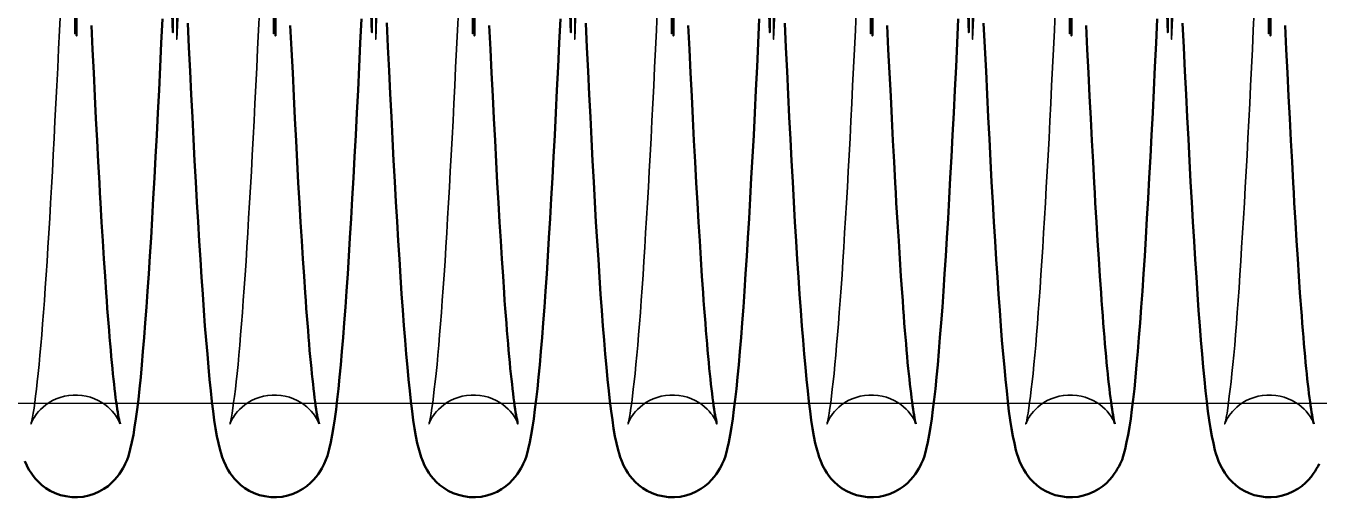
# Model space of a CAD drawing. Header units: millimetres. Extents: x 0 to 190005487, y 0 to 455456909.
# Drawn here: x 90777.5 to 90829.4, y 28280.8 to 28299.7 of the extents above; entities that cross this region are included whole.
import ezdxf

# ---------------------------------------------------------------- set-up
doc = ezdxf.new("R2010")
doc.units = ezdxf.units.MM
doc.header["$LTSCALE"] = 400
doc.header["$MEASUREMENT"] = 0
doc.layers.get('0').update_dxf_attribs({"linetype": 'CONTINUOUS'})
doc.layers.add('가려진 것(ISO)', color=7, linetype='CONTINUOUS', lineweight=35)
doc.layers.add('가시적인 것(ISO)', color=7, linetype='CONTINUOUS', lineweight=50)

# ---------------------------------------------------------------- blocks, each defined once
blk = doc.blocks.new('토션스프링 3')
at = {"layer": '가려진 것(ISO)', "flags": 128}
for points in [[(21462085.01, -50952923.54), (21462084.93, -50952925.23), (21462084.86, -50952888.93)], [(21462100.95, -50952923.54), (21462100.88, -50952925.23), (21462100.81, -50952888.93)], [(21462116.9, -50952923.54), (21462116.83, -50952925.23), (21462116.76, -50952888.93)], [(21462132.85, -50952923.54), (21462132.77, -50952925.23), (21462132.7, -50952888.93)], [(21462148.79, -50952923.54), (21462148.72, -50952925.23), (21462148.65, -50952888.93)], [(21462164.74, -50952923.54), (21462164.67, -50952925.23), (21462164.6, -50952888.93)], [(21462080.39, -50952956.08), (21462080.38, -50952956.06), (21462080.36, -50952956.01), (21462080.32, -50952955.9), (21462080.24, -50952955.74), (21462080.18, -50952955.64), (21462080.11, -50952955.52), (21462080.02, -50952955.38), (21462079.9, -50952955.23), (21462079.76, -50952955.06), (21462079.59, -50952954.89), (21462079.4, -50952954.71), (21462079.17, -50952954.53), (21462078.92, -50952954.36), (21462078.64, -50952954.2), (21462078.34, -50952954.06), (21462078.02, -50952953.94), (21462077.68, -50952953.85), (21462077.33, -50952953.79), (21462076.98, -50952953.76), (21462076.62, -50952953.76), (21462076.27, -50952953.79), (21462075.92, -50952953.86), (21462075.58, -50952953.95), (21462075.26, -50952954.07), (21462074.96, -50952954.21), (21462074.69, -50952954.37), (21462074.44, -50952954.55), (21462074.21, -50952954.73), (21462074.02, -50952954.91), (21462073.86, -50952955.08), (21462073.72, -50952955.25), (21462073.61, -50952955.4), (21462073.52, -50952955.53), (21462073.45, -50952955.65), (21462073.39, -50952955.75), (21462073.35, -50952955.84), (21462073.29, -50952955.97), (21462073.26, -50952956.04), (21462073.25, -50952956.08), (21462073.25, -50952956.07), (21462073.26, -50952956.04), (21462073.27, -50952955.98), (21462073.29, -50952955.9), (21462073.31, -50952955.8), (21462073.37, -50952955.54), (21462073.42, -50952955.21), (21462073.49, -50952954.81), (21462073.55, -50952954.36), (21462073.62, -50952953.85), (21462073.69, -50952953.3), (21462073.75, -50952952.69), (21462073.82, -50952952.03), (21462073.89, -50952951.32), (21462073.96, -50952950.57), (21462074.03, -50952949.78), (21462074.11, -50952948.93), (21462074.18, -50952948.05), (21462074.25, -50952947.13), (21462074.32, -50952946.17), (21462074.39, -50952945.17), (21462074.46, -50952944.13), (21462074.53, -50952943.05), (21462074.6, -50952941.93), (21462074.67, -50952940.77), (21462074.75, -50952939.58), (21462074.82, -50952938.36), (21462074.89, -50952937.1), (21462074.96, -50952935.82), (21462075.03, -50952934.5), (21462075.1, -50952933.16), (21462075.17, -50952931.79), (21462075.24, -50952930.39), (21462075.32, -50952928.96), (21462075.39, -50952927.51), (21462075.46, -50952926.03), (21462075.53, -50952924.52), (21462075.6, -50952923)], [(21462076.68, -50952888.46), (21462076.75, -50952924.77), (21462076.82, -50952923.09)], [(21462096.33, -50952956.08), (21462096.33, -50952956.06), (21462096.31, -50952956.01), (21462096.26, -50952955.9), (21462096.18, -50952955.74), (21462096.13, -50952955.64), (21462096.05, -50952955.52), (21462095.96, -50952955.38), (21462095.85, -50952955.23), (21462095.71, -50952955.06), (21462095.54, -50952954.89), (21462095.35, -50952954.71), (21462095.12, -50952954.53), (21462094.87, -50952954.36), (21462094.59, -50952954.2), (21462094.29, -50952954.06), (21462093.96, -50952953.94), (21462093.63, -50952953.85), (21462093.28, -50952953.79), (21462092.92, -50952953.76), (21462092.57, -50952953.76), (21462092.22, -50952953.79), (21462091.87, -50952953.86), (21462091.53, -50952953.95), (21462091.21, -50952954.07), (21462090.91, -50952954.21), (21462090.64, -50952954.37), (21462090.38, -50952954.55), (21462090.16, -50952954.73), (21462089.97, -50952954.91), (21462089.81, -50952955.08), (21462089.67, -50952955.25), (21462089.56, -50952955.4), (21462089.47, -50952955.53), (21462089.4, -50952955.65), (21462089.34, -50952955.75), (21462089.3, -50952955.84), (21462089.24, -50952955.97), (21462089.21, -50952956.04), (21462089.2, -50952956.08), (21462089.2, -50952956.08), (21462089.21, -50952956.04), (21462089.22, -50952955.99), (21462089.24, -50952955.9), (21462089.26, -50952955.8), (21462089.31, -50952955.54), (21462089.37, -50952955.21), (21462089.43, -50952954.82), (21462089.49, -50952954.37), (21462089.56, -50952953.87), (21462089.63, -50952953.3), (21462089.7, -50952952.69), (21462089.77, -50952952.03), (21462089.84, -50952951.32), (21462089.91, -50952950.56), (21462089.98, -50952949.77), (21462090.05, -50952948.93), (21462090.12, -50952948.05), (21462090.19, -50952947.13), (21462090.26, -50952946.17), (21462090.34, -50952945.16), (21462090.41, -50952944.12), (21462090.48, -50952943.03), (21462090.55, -50952941.91), (21462090.62, -50952940.76), (21462090.69, -50952939.57), (21462090.76, -50952938.35), (21462090.84, -50952937.1), (21462090.91, -50952935.82), (21462090.98, -50952934.51), (21462091.05, -50952933.16), (21462091.12, -50952931.78), (21462091.19, -50952930.38), (21462091.26, -50952928.95), (21462091.34, -50952927.49), (21462091.41, -50952926.01), (21462091.48, -50952924.51), (21462091.55, -50952922.99)], [(21462092.62, -50952888.47), (21462092.69, -50952924.78), (21462092.76, -50952923.09)], [(21462112.28, -50952956.08), (21462112.27, -50952956.06), (21462112.25, -50952956.01), (21462112.21, -50952955.9), (21462112.13, -50952955.74), (21462112.07, -50952955.64), (21462112, -50952955.52), (21462111.91, -50952955.38), (21462111.8, -50952955.23), (21462111.66, -50952955.06), (21462111.49, -50952954.89), (21462111.29, -50952954.71), (21462111.07, -50952954.53), (21462110.81, -50952954.36), (21462110.53, -50952954.2), (21462110.23, -50952954.06), (21462109.91, -50952953.94), (21462109.57, -50952953.85), (21462109.23, -50952953.79), (21462108.87, -50952953.76), (21462108.52, -50952953.76), (21462108.16, -50952953.79), (21462107.81, -50952953.86), (21462107.48, -50952953.95), (21462107.16, -50952954.07), (21462106.86, -50952954.21), (21462106.58, -50952954.37), (21462106.33, -50952954.55), (21462106.11, -50952954.73), (21462105.92, -50952954.91), (21462105.75, -50952955.08), (21462105.62, -50952955.25), (21462105.5, -50952955.4), (21462105.41, -50952955.53), (21462105.34, -50952955.65), (21462105.29, -50952955.75), (21462105.24, -50952955.84), (21462105.19, -50952955.97), (21462105.16, -50952956.04), (21462105.14, -50952956.08), (21462105.14, -50952956.08), (21462105.15, -50952956.04), (21462105.17, -50952955.99), (21462105.19, -50952955.9), (21462105.21, -50952955.8), (21462105.26, -50952955.54), (21462105.32, -50952955.21), (21462105.38, -50952954.82), (21462105.44, -50952954.37), (21462105.51, -50952953.86), (21462105.57, -50952953.3), (21462105.64, -50952952.69), (21462105.71, -50952952.03), (21462105.79, -50952951.32), (21462105.86, -50952950.56), (21462105.93, -50952949.77), (21462106, -50952948.93), (21462106.07, -50952948.05), (21462106.14, -50952947.13), (21462106.21, -50952946.17), (21462106.28, -50952945.16), (21462106.35, -50952944.12), (21462106.43, -50952943.03), (21462106.5, -50952941.91), (21462106.57, -50952940.76), (21462106.64, -50952939.57), (21462106.71, -50952938.35), (21462106.78, -50952937.1), (21462106.85, -50952935.82), (21462106.92, -50952934.51), (21462107, -50952933.16), (21462107.07, -50952931.78), (21462107.14, -50952930.38), (21462107.21, -50952928.95), (21462107.28, -50952927.49), (21462107.35, -50952926.01), (21462107.43, -50952924.51), (21462107.5, -50952922.99)], [(21462108.57, -50952888.47), (21462108.64, -50952924.78), (21462108.71, -50952923.09)], [(21462128.23, -50952956.08), (21462128.22, -50952956.06), (21462128.2, -50952956.01), (21462128.16, -50952955.9), (21462128.08, -50952955.74), (21462128.02, -50952955.64), (21462127.95, -50952955.52), (21462127.86, -50952955.38), (21462127.74, -50952955.23), (21462127.6, -50952955.06), (21462127.44, -50952954.89), (21462127.24, -50952954.71), (21462127.02, -50952954.53), (21462126.76, -50952954.36), (21462126.48, -50952954.2), (21462126.18, -50952954.06), (21462125.86, -50952953.94), (21462125.52, -50952953.85), (21462125.17, -50952953.79), (21462124.82, -50952953.76), (21462124.46, -50952953.76), (21462124.11, -50952953.79), (21462123.76, -50952953.86), (21462123.43, -50952953.95), (21462123.11, -50952954.07), (21462122.81, -50952954.21), (21462122.53, -50952954.37), (21462122.28, -50952954.55), (21462122.06, -50952954.73), (21462121.86, -50952954.91), (21462121.7, -50952955.08), (21462121.56, -50952955.25), (21462121.45, -50952955.4), (21462121.36, -50952955.53), (21462121.29, -50952955.65), (21462121.23, -50952955.75), (21462121.19, -50952955.84), (21462121.13, -50952955.97), (21462121.1, -50952956.04), (21462121.09, -50952956.08), (21462121.09, -50952956.08), (21462121.1, -50952956.04), (21462121.11, -50952955.99), (21462121.13, -50952955.9), (21462121.16, -50952955.8), (21462121.21, -50952955.54), (21462121.27, -50952955.21), (21462121.33, -50952954.82), (21462121.39, -50952954.37), (21462121.45, -50952953.86), (21462121.52, -50952953.3), (21462121.59, -50952952.69), (21462121.66, -50952952.03), (21462121.73, -50952951.32), (21462121.8, -50952950.57), (21462121.88, -50952949.77), (21462121.95, -50952948.93), (21462122.02, -50952948.05), (21462122.09, -50952947.13), (21462122.16, -50952946.17), (21462122.23, -50952945.16), (21462122.3, -50952944.12), (21462122.37, -50952943.03), (21462122.44, -50952941.92), (21462122.51, -50952940.76), (21462122.59, -50952939.57), (21462122.66, -50952938.35), (21462122.73, -50952937.1), (21462122.8, -50952935.82), (21462122.87, -50952934.51), (21462122.94, -50952933.16), (21462123.01, -50952931.78), (21462123.09, -50952930.38), (21462123.16, -50952928.95), (21462123.23, -50952927.49), (21462123.3, -50952926.01), (21462123.37, -50952924.51), (21462123.44, -50952922.99)], [(21462124.52, -50952888.47), (21462124.59, -50952924.78), (21462124.66, -50952923.09)], [(21462144.17, -50952956.08), (21462144.17, -50952956.06), (21462144.15, -50952956.01), (21462144.1, -50952955.9), (21462144.03, -50952955.74), (21462143.97, -50952955.64), (21462143.9, -50952955.52), (21462143.8, -50952955.38), (21462143.69, -50952955.23), (21462143.55, -50952955.06), (21462143.38, -50952954.89), (21462143.19, -50952954.71), (21462142.96, -50952954.53), (21462142.71, -50952954.36), (21462142.43, -50952954.2), (21462142.13, -50952954.06), (21462141.81, -50952953.94), (21462141.47, -50952953.85), (21462141.12, -50952953.79), (21462140.76, -50952953.76), (21462140.41, -50952953.76), (21462140.06, -50952953.79), (21462139.71, -50952953.86), (21462139.37, -50952953.95), (21462139.05, -50952954.07), (21462138.75, -50952954.21), (21462138.48, -50952954.37), (21462138.22, -50952954.55), (21462138, -50952954.73), (21462137.81, -50952954.91), (21462137.65, -50952955.08), (21462137.51, -50952955.25), (21462137.4, -50952955.4), (21462137.31, -50952955.53), (21462137.24, -50952955.65), (21462137.18, -50952955.75), (21462137.14, -50952955.84), (21462137.08, -50952955.97), (21462137.05, -50952956.04), (21462137.04, -50952956.08), (21462137.04, -50952956.08), (21462137.05, -50952956.04), (21462137.06, -50952955.99), (21462137.08, -50952955.9), (21462137.1, -50952955.8), (21462137.16, -50952955.54), (21462137.21, -50952955.21), (21462137.27, -50952954.82), (21462137.34, -50952954.37), (21462137.4, -50952953.86), (21462137.47, -50952953.3), (21462137.54, -50952952.69), (21462137.61, -50952952.03), (21462137.68, -50952951.32), (21462137.75, -50952950.57), (21462137.82, -50952949.77), (21462137.89, -50952948.93), (21462137.96, -50952948.05), (21462138.03, -50952947.13), (21462138.11, -50952946.17), (21462138.18, -50952945.16), (21462138.25, -50952944.12), (21462138.32, -50952943.03), (21462138.39, -50952941.92), (21462138.46, -50952940.76), (21462138.53, -50952939.57), (21462138.6, -50952938.35), (21462138.68, -50952937.1), (21462138.75, -50952935.82), (21462138.82, -50952934.51), (21462138.89, -50952933.16), (21462138.96, -50952931.78), (21462139.03, -50952930.38), (21462139.1, -50952928.95), (21462139.18, -50952927.49), (21462139.25, -50952926.01), (21462139.32, -50952924.51), (21462139.39, -50952922.99)], [(21462140.46, -50952888.47), (21462140.53, -50952924.78), (21462140.61, -50952923.09)], [(21462160.12, -50952956.08), (21462160.11, -50952956.06), (21462160.09, -50952956.01), (21462160.05, -50952955.9), (21462159.97, -50952955.74), (21462159.91, -50952955.64), (21462159.84, -50952955.52), (21462159.75, -50952955.38), (21462159.64, -50952955.23), (21462159.5, -50952955.06), (21462159.33, -50952954.89), (21462159.13, -50952954.71), (21462158.91, -50952954.53), (21462158.66, -50952954.36), (21462158.38, -50952954.2), (21462158.07, -50952954.06), (21462157.75, -50952953.94), (21462157.42, -50952953.85), (21462157.07, -50952953.79), (21462156.71, -50952953.76), (21462156.36, -50952953.76), (21462156, -50952953.79), (21462155.65, -50952953.86), (21462155.32, -50952953.95), (21462155, -50952954.07), (21462154.7, -50952954.21), (21462154.42, -50952954.37), (21462154.17, -50952954.55), (21462153.95, -50952954.73), (21462153.76, -50952954.91), (21462153.59, -50952955.08), (21462153.46, -50952955.25), (21462153.34, -50952955.4), (21462153.25, -50952955.53), (21462153.18, -50952955.65), (21462153.13, -50952955.75), (21462153.08, -50952955.84), (21462153.03, -50952955.97), (21462153, -50952956.04), (21462152.98, -50952956.08), (21462152.98, -50952956.08), (21462152.99, -50952956.04), (21462153.01, -50952955.99), (21462153.03, -50952955.9), (21462153.05, -50952955.8), (21462153.1, -50952955.54), (21462153.16, -50952955.21), (21462153.22, -50952954.82), (21462153.28, -50952954.37), (21462153.35, -50952953.86), (21462153.42, -50952953.3), (21462153.48, -50952952.69), (21462153.56, -50952952.03), (21462153.63, -50952951.32), (21462153.7, -50952950.57), (21462153.77, -50952949.77), (21462153.84, -50952948.93), (21462153.91, -50952948.05), (21462153.98, -50952947.13), (21462154.05, -50952946.17), (21462154.12, -50952945.16), (21462154.19, -50952944.12), (21462154.27, -50952943.03), (21462154.34, -50952941.92), (21462154.41, -50952940.76), (21462154.48, -50952939.57), (21462154.55, -50952938.35), (21462154.62, -50952937.1), (21462154.69, -50952935.82), (21462154.76, -50952934.51), (21462154.84, -50952933.16), (21462154.91, -50952931.78), (21462154.98, -50952930.38), (21462155.05, -50952928.95), (21462155.12, -50952927.49), (21462155.19, -50952926.01), (21462155.27, -50952924.51), (21462155.34, -50952922.99)], [(21462156.41, -50952888.47), (21462156.48, -50952924.78), (21462156.55, -50952923.09)], [(21462176.07, -50952956.08), (21462176.06, -50952956.06), (21462176.04, -50952956.01), (21462176, -50952955.9), (21462175.92, -50952955.74), (21462175.86, -50952955.64), (21462175.79, -50952955.52), (21462175.7, -50952955.38), (21462175.58, -50952955.23), (21462175.44, -50952955.06), (21462175.28, -50952954.89), (21462175.08, -50952954.71), (21462174.86, -50952954.53), (21462174.6, -50952954.36), (21462174.32, -50952954.2), (21462174.02, -50952954.06), (21462173.7, -50952953.94), (21462173.36, -50952953.85), (21462173.01, -50952953.79), (21462172.66, -50952953.76), (21462172.3, -50952953.76), (21462171.95, -50952953.79), (21462171.6, -50952953.86), (21462171.27, -50952953.95), (21462170.95, -50952954.07), (21462170.65, -50952954.21), (21462170.37, -50952954.37), (21462170.12, -50952954.55), (21462169.9, -50952954.73), (21462169.7, -50952954.91), (21462169.54, -50952955.08), (21462169.4, -50952955.25), (21462169.29, -50952955.4), (21462169.2, -50952955.53), (21462169.13, -50952955.65), (21462169.07, -50952955.75), (21462169.03, -50952955.84), (21462168.97, -50952955.97), (21462168.94, -50952956.04), (21462168.93, -50952956.08), (21462168.93, -50952956.08), (21462168.94, -50952956.04), (21462168.95, -50952955.99), (21462168.97, -50952955.9), (21462169, -50952955.8), (21462169.05, -50952955.54), (21462169.11, -50952955.21), (21462169.17, -50952954.82), (21462169.23, -50952954.37), (21462169.29, -50952953.86), (21462169.36, -50952953.3), (21462169.43, -50952952.69), (21462169.5, -50952952.03), (21462169.57, -50952951.32), (21462169.64, -50952950.57), (21462169.72, -50952949.77), (21462169.79, -50952948.93), (21462169.86, -50952948.05), (21462169.93, -50952947.13), (21462170, -50952946.17), (21462170.07, -50952945.16), (21462170.14, -50952944.12), (21462170.21, -50952943.03), (21462170.28, -50952941.92), (21462170.36, -50952940.76), (21462170.43, -50952939.57), (21462170.5, -50952938.35), (21462170.57, -50952937.1), (21462170.64, -50952935.82), (21462170.71, -50952934.51), (21462170.78, -50952933.16), (21462170.85, -50952931.78), (21462170.93, -50952930.38), (21462171, -50952928.95), (21462171.07, -50952927.49), (21462171.14, -50952926.01), (21462171.21, -50952924.51), (21462171.28, -50952922.99)], [(21462172.36, -50952888.47), (21462172.43, -50952924.78), (21462172.5, -50952923.09)]]:
    blk.add_lwpolyline(points, dxfattribs=at)
at = {"layer": '가시적인 것(ISO)', "flags": 128}
for points in [[(21462076.8, -50952922.76), (21462076.9, -50952924.93), (21462076.99, -50952889.1)], [(21462078.09, -50952924.12), (21462078.18, -50952926.04), (21462078.27, -50952927.93), (21462078.36, -50952929.78), (21462078.45, -50952931.59), (21462078.54, -50952933.35), (21462078.63, -50952935.07), (21462078.73, -50952936.73), (21462078.77, -50952937.54), (21462078.82, -50952938.34), (21462078.91, -50952939.89), (21462079, -50952941.39), (21462079.09, -50952942.84), (21462079.18, -50952944.23), (21462079.27, -50952945.55), (21462079.32, -50952946.19), (21462079.36, -50952946.81), (21462079.41, -50952947.42), (21462079.46, -50952948), (21462079.5, -50952948.57), (21462079.55, -50952949.12), (21462079.59, -50952949.66), (21462079.64, -50952950.17), (21462079.68, -50952950.67), (21462079.73, -50952951.15), (21462079.77, -50952951.62), (21462079.81, -50952952.06), (21462079.86, -50952952.49), (21462079.9, -50952952.89), (21462079.95, -50952953.27), (21462079.99, -50952953.64), (21462080.03, -50952953.98), (21462080.07, -50952954.3), (21462080.12, -50952954.6), (21462080.16, -50952954.88), (21462080.2, -50952955.13), (21462080.24, -50952955.36), (21462080.27, -50952955.56), (21462080.31, -50952955.73), (21462080.34, -50952955.88), (21462080.36, -50952955.98), (21462080.38, -50952956.05), (21462080.39, -50952956.08)], [(21462092.75, -50952922.77), (21462092.84, -50952924.94), (21462092.93, -50952889.11)], [(21462094.03, -50952924.12), (21462094.12, -50952926.05), (21462094.22, -50952927.93), (21462094.31, -50952929.79), (21462094.4, -50952931.59), (21462094.49, -50952933.36), (21462094.58, -50952935.07), (21462094.67, -50952936.73), (21462094.76, -50952938.34), (21462094.86, -50952939.9), (21462094.95, -50952941.4), (21462095.04, -50952942.84), (21462095.13, -50952944.23), (21462095.22, -50952945.55), (21462095.27, -50952946.19), (21462095.31, -50952946.81), (21462095.36, -50952947.42), (21462095.4, -50952948), (21462095.45, -50952948.57), (21462095.49, -50952949.12), (21462095.54, -50952949.66), (21462095.58, -50952950.18), (21462095.63, -50952950.67), (21462095.67, -50952951.16), (21462095.72, -50952951.62), (21462095.76, -50952952.06), (21462095.81, -50952952.49), (21462095.85, -50952952.89), (21462095.89, -50952953.27), (21462095.94, -50952953.64), (21462095.98, -50952953.98), (21462096.02, -50952954.3), (21462096.06, -50952954.6), (21462096.1, -50952954.88), (21462096.14, -50952955.13), (21462096.18, -50952955.36), (21462096.22, -50952955.56), (21462096.25, -50952955.73), (21462096.28, -50952955.88), (21462096.31, -50952955.98), (21462096.33, -50952956.05), (21462096.33, -50952956.08)], [(21462108.7, -50952922.76), (21462108.79, -50952924.93), (21462108.88, -50952889.1)], [(21462109.98, -50952924.12), (21462110.07, -50952926.04), (21462110.16, -50952927.93), (21462110.25, -50952929.78), (21462110.35, -50952931.59), (21462110.44, -50952933.35), (21462110.53, -50952935.07), (21462110.62, -50952936.73), (21462110.67, -50952937.54), (21462110.71, -50952938.34), (21462110.8, -50952939.89), (21462110.89, -50952941.39), (21462110.98, -50952942.84), (21462111.08, -50952944.23), (21462111.17, -50952945.55), (21462111.21, -50952946.19), (21462111.26, -50952946.81), (21462111.3, -50952947.42), (21462111.35, -50952948), (21462111.39, -50952948.57), (21462111.44, -50952949.12), (21462111.48, -50952949.66), (21462111.53, -50952950.17), (21462111.57, -50952950.67), (21462111.62, -50952951.15), (21462111.66, -50952951.62), (21462111.71, -50952952.06), (21462111.75, -50952952.49), (21462111.8, -50952952.89), (21462111.84, -50952953.27), (21462111.88, -50952953.64), (21462111.93, -50952953.98), (21462111.97, -50952954.3), (21462112.01, -50952954.6), (21462112.05, -50952954.88), (21462112.09, -50952955.13), (21462112.13, -50952955.36), (21462112.17, -50952955.56), (21462112.2, -50952955.73), (21462112.23, -50952955.88), (21462112.25, -50952955.98), (21462112.27, -50952956.05), (21462112.28, -50952956.08)], [(21462124.64, -50952922.76), (21462124.74, -50952924.93), (21462124.83, -50952889.1)], [(21462125.93, -50952924.12), (21462126.02, -50952926.04), (21462126.11, -50952927.93), (21462126.2, -50952929.78), (21462126.29, -50952931.59), (21462126.38, -50952933.35), (21462126.48, -50952935.07), (21462126.57, -50952936.73), (21462126.61, -50952937.54), (21462126.66, -50952938.34), (21462126.75, -50952939.89), (21462126.84, -50952941.39), (21462126.93, -50952942.84), (21462127.02, -50952944.23), (21462127.11, -50952945.55), (21462127.16, -50952946.19), (21462127.2, -50952946.81), (21462127.25, -50952947.42), (21462127.3, -50952948), (21462127.34, -50952948.57), (21462127.39, -50952949.12), (21462127.43, -50952949.66), (21462127.48, -50952950.17), (21462127.52, -50952950.67), (21462127.57, -50952951.15), (21462127.61, -50952951.62), (21462127.65, -50952952.06), (21462127.7, -50952952.49), (21462127.74, -50952952.89), (21462127.79, -50952953.27), (21462127.83, -50952953.64), (21462127.87, -50952953.98), (21462127.91, -50952954.3), (21462127.96, -50952954.6), (21462128, -50952954.88), (21462128.04, -50952955.13), (21462128.08, -50952955.36), (21462128.11, -50952955.56), (21462128.15, -50952955.73), (21462128.18, -50952955.88), (21462128.2, -50952955.98), (21462128.22, -50952956.05), (21462128.23, -50952956.08)], [(21462140.59, -50952922.76), (21462140.68, -50952924.93), (21462140.77, -50952889.1)], [(21462141.87, -50952924.12), (21462141.96, -50952926.04), (21462142.06, -50952927.93), (21462142.15, -50952929.78), (21462142.24, -50952931.59), (21462142.33, -50952933.35), (21462142.42, -50952935.07), (21462142.51, -50952936.73), (21462142.56, -50952937.54), (21462142.6, -50952938.34), (21462142.7, -50952939.89), (21462142.79, -50952941.39), (21462142.88, -50952942.84), (21462142.97, -50952944.23), (21462143.06, -50952945.55), (21462143.11, -50952946.19), (21462143.15, -50952946.81), (21462143.2, -50952947.42), (21462143.24, -50952948), (21462143.29, -50952948.57), (21462143.33, -50952949.12), (21462143.38, -50952949.66), (21462143.42, -50952950.17), (21462143.47, -50952950.67), (21462143.51, -50952951.15), (21462143.56, -50952951.62), (21462143.6, -50952952.06), (21462143.65, -50952952.49), (21462143.69, -50952952.89), (21462143.73, -50952953.27), (21462143.78, -50952953.64), (21462143.82, -50952953.98), (21462143.86, -50952954.3), (21462143.9, -50952954.6), (21462143.94, -50952954.88), (21462143.98, -50952955.13), (21462144.02, -50952955.36), (21462144.06, -50952955.56), (21462144.09, -50952955.73), (21462144.12, -50952955.88), (21462144.15, -50952955.98), (21462144.17, -50952956.05), (21462144.17, -50952956.08)], [(21462156.54, -50952922.76), (21462156.63, -50952924.93), (21462156.72, -50952889.1)], [(21462157.82, -50952924.12), (21462157.91, -50952926.04), (21462158, -50952927.93), (21462158.09, -50952929.78), (21462158.19, -50952931.59), (21462158.28, -50952933.35), (21462158.37, -50952935.07), (21462158.46, -50952936.73), (21462158.51, -50952937.54), (21462158.55, -50952938.34), (21462158.64, -50952939.89), (21462158.73, -50952941.39), (21462158.83, -50952942.84), (21462158.92, -50952944.23), (21462159.01, -50952945.55), (21462159.05, -50952946.19), (21462159.1, -50952946.81), (21462159.14, -50952947.42), (21462159.19, -50952948), (21462159.23, -50952948.57), (21462159.28, -50952949.12), (21462159.32, -50952949.66), (21462159.37, -50952950.17), (21462159.41, -50952950.67), (21462159.46, -50952951.15), (21462159.5, -50952951.62), (21462159.55, -50952952.06), (21462159.59, -50952952.49), (21462159.64, -50952952.89), (21462159.68, -50952953.27), (21462159.72, -50952953.64), (21462159.77, -50952953.98), (21462159.81, -50952954.3), (21462159.85, -50952954.6), (21462159.89, -50952954.88), (21462159.93, -50952955.13), (21462159.97, -50952955.36), (21462160.01, -50952955.56), (21462160.04, -50952955.73), (21462160.07, -50952955.88), (21462160.1, -50952955.98), (21462160.11, -50952956.05), (21462160.12, -50952956.08)], [(21462172.48, -50952922.76), (21462172.58, -50952924.93), (21462172.67, -50952889.1)], [(21462173.77, -50952924.12), (21462173.86, -50952926.04), (21462173.95, -50952927.93), (21462174.04, -50952929.78), (21462174.13, -50952931.59), (21462174.22, -50952933.35), (21462174.32, -50952935.07), (21462174.41, -50952936.73), (21462174.45, -50952937.54), (21462174.5, -50952938.34), (21462174.59, -50952939.89), (21462174.68, -50952941.39), (21462174.77, -50952942.84), (21462174.86, -50952944.23), (21462174.95, -50952945.55), (21462175, -50952946.19), (21462175.05, -50952946.81), (21462175.09, -50952947.42), (21462175.14, -50952948), (21462175.18, -50952948.57), (21462175.23, -50952949.12), (21462175.27, -50952949.66), (21462175.32, -50952950.17), (21462175.36, -50952950.67), (21462175.41, -50952951.15), (21462175.45, -50952951.62), (21462175.5, -50952952.06), (21462175.54, -50952952.49), (21462175.58, -50952952.89), (21462175.63, -50952953.27), (21462175.67, -50952953.64), (21462175.71, -50952953.98), (21462175.76, -50952954.3), (21462175.8, -50952954.6), (21462175.84, -50952954.88), (21462175.88, -50952955.13), (21462175.92, -50952955.36), (21462175.95, -50952955.56), (21462175.99, -50952955.73), (21462176.02, -50952955.88), (21462176.04, -50952955.98), (21462176.06, -50952956.05), (21462176.07, -50952956.08)], [(21462083.78, -50952923.59), (21462083.69, -50952925.54), (21462083.6, -50952927.45), (21462083.51, -50952929.31), (21462083.42, -50952931.13), (21462083.33, -50952932.91), (21462083.23, -50952934.65), (21462083.14, -50952936.35), (21462083.05, -50952938), (21462082.96, -50952939.59), (21462082.87, -50952941.14), (21462082.77, -50952942.62), (21462082.68, -50952944.05), (21462082.59, -50952945.42), (21462082.5, -50952946.72), (21462082.41, -50952947.97), (21462082.32, -50952949.15), (21462082.22, -50952950.28), (21462082.13, -50952951.34), (21462082.04, -50952952.33), (21462081.94, -50952953.26), (21462081.85, -50952954.13), (21462081.75, -50952954.93), (21462081.65, -50952955.66), (21462081.55, -50952956.33), (21462081.45, -50952956.95), (21462081.33, -50952957.54), (21462081.2, -50952958.09), (21462081.06, -50952958.65), (21462080.95, -50952958.95), (21462080.8, -50952959.28), (21462080.71, -50952959.46), (21462080.61, -50952959.66), (21462080.48, -50952959.86), (21462080.34, -50952960.08), (21462080.16, -50952960.32), (21462079.95, -50952960.56), (21462079.71, -50952960.81), (21462079.42, -50952961.06), (21462079.09, -50952961.29), (21462078.71, -50952961.5), (21462078.31, -50952961.68), (21462077.88, -50952961.82), (21462077.43, -50952961.91), (21462076.97, -50952961.95), (21462076.51, -50952961.94), (21462076.05, -50952961.88), (21462075.61, -50952961.78), (21462075.19, -50952961.63), (21462074.79, -50952961.44), (21462074.44, -50952961.22), (21462074.12, -50952960.98), (21462073.84, -50952960.73), (21462073.61, -50952960.48), (21462073.41, -50952960.24), (21462073.25, -50952960.01), (21462073.11, -50952959.79), (21462073, -50952959.59), (21462072.9, -50952959.4), (21462072.75, -50952959.06)], [(21462099.73, -50952923.59), (21462099.64, -50952925.54), (21462099.55, -50952927.45), (21462099.46, -50952929.31), (21462099.36, -50952931.13), (21462099.27, -50952932.91), (21462099.18, -50952934.65), (21462099.09, -50952936.35), (21462099, -50952938), (21462098.91, -50952939.59), (21462098.81, -50952941.14), (21462098.72, -50952942.62), (21462098.63, -50952944.05), (21462098.54, -50952945.42), (21462098.45, -50952946.72), (21462098.35, -50952947.97), (21462098.26, -50952949.15), (21462098.17, -50952950.28), (21462098.08, -50952951.34), (21462097.98, -50952952.33), (21462097.89, -50952953.26), (21462097.79, -50952954.13), (21462097.7, -50952954.93), (21462097.6, -50952955.66), (21462097.5, -50952956.33), (21462097.39, -50952956.95), (21462097.28, -50952957.54), (21462097.15, -50952958.09), (21462097, -50952958.64), (21462096.89, -50952958.95), (21462096.75, -50952959.28), (21462096.55, -50952959.66), (21462096.43, -50952959.86), (21462096.29, -50952960.08), (21462096.11, -50952960.32), (21462095.9, -50952960.56), (21462095.65, -50952960.81), (21462095.36, -50952961.06), (21462095.03, -50952961.29), (21462094.66, -50952961.5), (21462094.26, -50952961.68), (21462093.83, -50952961.82), (21462093.38, -50952961.91), (21462092.92, -50952961.95), (21462092.46, -50952961.94), (21462092, -50952961.88), (21462091.56, -50952961.78), (21462091.13, -50952961.63), (21462090.74, -50952961.44), (21462090.39, -50952961.22), (21462090.07, -50952960.98), (21462089.79, -50952960.73), (21462089.55, -50952960.48), (21462089.36, -50952960.24), (21462089.19, -50952960.01), (21462089.06, -50952959.79), (21462088.94, -50952959.59), (21462088.85, -50952959.4), (21462088.7, -50952959.06), (21462088.58, -50952958.75), (21462088.49, -50952958.46), (21462088.41, -50952958.19), (21462088.27, -50952957.63), (21462088.15, -50952957.05), (21462088.04, -50952956.43), (21462087.94, -50952955.77), (21462087.85, -50952955.05), (21462087.75, -50952954.27), (21462087.66, -50952953.42), (21462087.56, -50952952.51), (21462087.47, -50952951.52), (21462087.38, -50952950.48), (21462087.28, -50952949.37), (21462087.19, -50952948.2), (21462087.1, -50952946.97), (21462087.01, -50952945.67), (21462086.92, -50952944.31), (21462086.82, -50952942.89), (21462086.73, -50952941.41), (21462086.64, -50952939.87), (21462086.55, -50952938.29), (21462086.46, -50952936.65), (21462086.36, -50952934.97), (21462086.27, -50952933.24), (21462086.18, -50952931.47), (21462086.09, -50952929.65), (21462086, -50952927.78), (21462085.91, -50952925.88), (21462085.81, -50952923.94)], [(21462084.72, -50952888.84), (21462084.62, -50952924.68), (21462084.53, -50952922.52)], [(21462115.68, -50952923.59), (21462115.59, -50952925.54), (21462115.49, -50952927.45), (21462115.4, -50952929.31), (21462115.31, -50952931.13), (21462115.22, -50952932.91), (21462115.13, -50952934.65), (21462115.04, -50952936.35), (21462114.94, -50952938), (21462114.85, -50952939.59), (21462114.76, -50952941.14), (21462114.67, -50952942.62), (21462114.58, -50952944.05), (21462114.49, -50952945.42), (21462114.39, -50952946.72), (21462114.3, -50952947.97), (21462114.21, -50952949.15), (21462114.12, -50952950.27), (21462114.02, -50952951.33), (21462113.93, -50952952.33), (21462113.83, -50952953.26), (21462113.74, -50952954.13), (21462113.64, -50952954.93), (21462113.55, -50952955.66), (21462113.45, -50952956.33), (21462113.34, -50952956.95), (21462113.22, -50952957.54), (21462113.09, -50952958.09), (21462112.95, -50952958.65), (21462112.85, -50952958.95), (21462112.7, -50952959.28), (21462112.61, -50952959.46), (21462112.5, -50952959.66), (21462112.38, -50952959.86), (21462112.23, -50952960.08), (21462112.06, -50952960.32), (21462111.85, -50952960.57), (21462111.6, -50952960.82), (21462111.31, -50952961.06), (21462110.97, -50952961.3), (21462110.6, -50952961.51), (21462110.2, -50952961.68), (21462109.77, -50952961.82), (21462109.32, -50952961.91), (21462108.86, -50952961.95), (21462108.4, -50952961.94), (21462107.94, -50952961.88), (21462107.5, -50952961.77), (21462107.08, -50952961.62), (21462106.68, -50952961.43), (21462106.33, -50952961.21), (21462106.01, -50952960.98), (21462105.73, -50952960.73), (21462105.5, -50952960.48), (21462105.3, -50952960.23), (21462105.14, -50952960.01), (21462105, -50952959.79), (21462104.89, -50952959.59), (21462104.79, -50952959.4), (21462104.64, -50952959.06), (21462104.53, -50952958.75), (21462104.35, -50952958.18), (21462104.21, -50952957.62), (21462104.1, -50952957.05), (21462103.99, -50952956.44), (21462103.89, -50952955.78), (21462103.8, -50952955.05), (21462103.7, -50952954.26), (21462103.6, -50952953.41), (21462103.51, -50952952.5), (21462103.42, -50952951.52), (21462103.32, -50952950.48), (21462103.23, -50952949.37), (21462103.14, -50952948.19), (21462103.05, -50952946.95), (21462102.95, -50952945.64), (21462102.86, -50952944.28), (21462102.77, -50952942.86), (21462102.68, -50952941.38), (21462102.59, -50952939.85), (21462102.49, -50952938.26), (21462102.4, -50952936.63), (21462102.31, -50952934.95), (21462102.22, -50952933.22), (21462102.13, -50952931.44), (21462102.04, -50952929.61), (21462101.94, -50952927.75), (21462101.85, -50952925.84), (21462101.76, -50952923.9)], [(21462100.66, -50952888.82), (21462100.57, -50952924.66), (21462100.48, -50952922.5)], [(21462131.62, -50952923.59), (21462131.53, -50952925.54), (21462131.44, -50952927.45), (21462131.35, -50952929.31), (21462131.26, -50952931.13), (21462131.17, -50952932.91), (21462131.07, -50952934.65), (21462130.98, -50952936.35), (21462130.89, -50952938), (21462130.8, -50952939.59), (21462130.71, -50952941.14), (21462130.62, -50952942.62), (21462130.52, -50952944.05), (21462130.43, -50952945.42), (21462130.34, -50952946.72), (21462130.25, -50952947.97), (21462130.16, -50952949.15), (21462130.06, -50952950.28), (21462129.97, -50952951.34), (21462129.88, -50952952.33), (21462129.78, -50952953.26), (21462129.69, -50952954.13), (21462129.59, -50952954.93), (21462129.49, -50952955.66), (21462129.39, -50952956.33), (21462129.29, -50952956.95), (21462129.17, -50952957.54), (21462129.04, -50952958.09), (21462128.9, -50952958.65), (21462128.79, -50952958.95), (21462128.65, -50952959.28), (21462128.56, -50952959.46), (21462128.45, -50952959.66), (21462128.32, -50952959.86), (21462128.18, -50952960.08), (21462128, -50952960.32), (21462127.79, -50952960.57), (21462127.55, -50952960.82), (21462127.25, -50952961.06), (21462126.92, -50952961.29), (21462126.55, -50952961.5), (21462126.15, -50952961.68), (21462125.72, -50952961.82), (21462125.27, -50952961.91), (21462124.81, -50952961.95), (21462124.35, -50952961.94), (21462123.89, -50952961.88), (21462123.45, -50952961.78), (21462123.03, -50952961.62), (21462122.63, -50952961.44), (21462122.28, -50952961.22), (21462121.96, -50952960.98), (21462121.68, -50952960.73), (21462121.45, -50952960.48), (21462121.25, -50952960.24), (21462121.09, -50952960.01), (21462120.95, -50952959.79), (21462120.84, -50952959.59), (21462120.74, -50952959.4), (21462120.59, -50952959.06), (21462120.47, -50952958.75), (21462120.38, -50952958.46), (21462120.3, -50952958.19), (21462120.17, -50952957.63), (21462120.05, -50952957.05), (21462119.94, -50952956.43), (21462119.84, -50952955.76), (21462119.74, -50952955.04), (21462119.65, -50952954.26), (21462119.55, -50952953.42), (21462119.46, -50952952.5), (21462119.36, -50952951.52), (21462119.27, -50952950.48), (21462119.18, -50952949.37), (21462119.09, -50952948.2), (21462118.99, -50952946.97), (21462118.9, -50952945.67), (21462118.81, -50952944.31), (21462118.72, -50952942.89), (21462118.63, -50952941.41), (21462118.53, -50952939.87), (21462118.44, -50952938.29), (21462118.35, -50952936.65), (21462118.26, -50952934.97), (21462118.17, -50952933.24), (21462118.08, -50952931.47), (21462117.98, -50952929.65), (21462117.89, -50952927.79), (21462117.8, -50952925.88), (21462117.71, -50952923.94)], [(21462116.61, -50952888.84), (21462116.52, -50952924.68), (21462116.43, -50952922.52)], [(21462147.57, -50952923.59), (21462147.48, -50952925.54), (21462147.39, -50952927.45), (21462147.3, -50952929.31), (21462147.2, -50952931.13), (21462147.11, -50952932.91), (21462147.02, -50952934.65), (21462146.93, -50952936.35), (21462146.84, -50952938), (21462146.75, -50952939.59), (21462146.65, -50952941.14), (21462146.56, -50952942.62), (21462146.47, -50952944.05), (21462146.38, -50952945.42), (21462146.29, -50952946.72), (21462146.19, -50952947.97), (21462146.1, -50952949.15), (21462146.01, -50952950.28), (21462145.92, -50952951.34), (21462145.82, -50952952.33), (21462145.73, -50952953.26), (21462145.63, -50952954.13), (21462145.54, -50952954.93), (21462145.44, -50952955.66), (21462145.34, -50952956.33), (21462145.23, -50952956.95), (21462145.12, -50952957.54), (21462144.99, -50952958.09), (21462144.85, -50952958.65), (21462144.74, -50952958.95), (21462144.6, -50952959.28), (21462144.5, -50952959.46), (21462144.4, -50952959.66), (21462144.27, -50952959.86), (21462144.13, -50952960.08), (21462143.95, -50952960.32), (21462143.74, -50952960.57), (21462143.49, -50952960.82), (21462143.2, -50952961.06), (21462142.87, -50952961.29), (21462142.5, -50952961.5), (21462142.1, -50952961.68), (21462141.67, -50952961.82), (21462141.22, -50952961.91), (21462140.76, -50952961.95), (21462140.29, -50952961.94), (21462139.84, -50952961.88), (21462139.4, -50952961.78), (21462138.97, -50952961.62), (21462138.58, -50952961.44), (21462138.22, -50952961.22), (21462137.91, -50952960.98), (21462137.63, -50952960.73), (21462137.39, -50952960.48), (21462137.2, -50952960.24), (21462137.03, -50952960.01), (21462136.9, -50952959.79), (21462136.78, -50952959.59), (21462136.69, -50952959.4), (21462136.54, -50952959.06), (21462136.42, -50952958.75), (21462136.33, -50952958.46), (21462136.25, -50952958.19), (21462136.11, -50952957.63), (21462135.99, -50952957.05), (21462135.88, -50952956.43), (21462135.78, -50952955.77), (21462135.69, -50952955.05), (21462135.59, -50952954.27), (21462135.5, -50952953.42), (21462135.4, -50952952.5), (21462135.31, -50952951.52), (21462135.22, -50952950.48), (21462135.13, -50952949.37), (21462135.03, -50952948.2), (21462134.94, -50952946.97), (21462134.85, -50952945.67), (21462134.76, -50952944.31), (21462134.66, -50952942.89), (21462134.57, -50952941.41), (21462134.48, -50952939.87), (21462134.39, -50952938.29), (21462134.3, -50952936.65), (21462134.2, -50952934.97), (21462134.11, -50952933.24), (21462134.02, -50952931.47), (21462133.93, -50952929.65), (21462133.84, -50952927.79), (21462133.75, -50952925.88), (21462133.66, -50952923.94)], [(21462132.56, -50952888.84), (21462132.46, -50952924.68), (21462132.37, -50952922.52)], [(21462163.52, -50952923.59), (21462163.43, -50952925.54), (21462163.33, -50952927.45), (21462163.24, -50952929.31), (21462163.15, -50952931.13), (21462163.06, -50952932.91), (21462162.97, -50952934.65), (21462162.88, -50952936.35), (21462162.78, -50952938), (21462162.69, -50952939.59), (21462162.6, -50952941.14), (21462162.51, -50952942.62), (21462162.42, -50952944.05), (21462162.33, -50952945.42), (21462162.23, -50952946.72), (21462162.14, -50952947.97), (21462162.05, -50952949.15), (21462161.96, -50952950.28), (21462161.86, -50952951.34), (21462161.77, -50952952.33), (21462161.68, -50952953.26), (21462161.58, -50952954.13), (21462161.48, -50952954.93), (21462161.39, -50952955.66), (21462161.29, -50952956.33), (21462161.18, -50952956.95), (21462161.06, -50952957.54), (21462160.94, -50952958.09), (21462160.79, -50952958.65), (21462160.69, -50952958.95), (21462160.54, -50952959.28), (21462160.45, -50952959.46), (21462160.34, -50952959.66), (21462160.22, -50952959.86), (21462160.07, -50952960.08), (21462159.9, -50952960.32), (21462159.69, -50952960.57), (21462159.44, -50952960.82), (21462159.15, -50952961.06), (21462158.82, -50952961.29), (21462158.45, -50952961.5), (21462158.04, -50952961.68), (21462157.61, -50952961.82), (21462157.17, -50952961.91), (21462156.71, -50952961.95), (21462156.24, -50952961.94), (21462155.79, -50952961.88), (21462155.34, -50952961.78), (21462154.92, -50952961.62), (21462154.53, -50952961.44), (21462154.17, -50952961.22), (21462153.85, -50952960.98), (21462153.58, -50952960.73), (21462153.34, -50952960.48), (21462153.14, -50952960.24), (21462152.98, -50952960.01), (21462152.84, -50952959.79), (21462152.73, -50952959.59), (21462152.63, -50952959.4), (21462152.48, -50952959.06), (21462152.37, -50952958.75), (21462152.27, -50952958.46), (21462152.19, -50952958.19), (21462152.06, -50952957.63), (21462151.94, -50952957.05), (21462151.83, -50952956.43), (21462151.73, -50952955.77), (21462151.63, -50952955.05), (21462151.54, -50952954.27), (21462151.45, -50952953.42), (21462151.35, -50952952.5), (21462151.26, -50952951.52), (21462151.16, -50952950.48), (21462151.07, -50952949.37), (21462150.98, -50952948.2), (21462150.89, -50952946.97), (21462150.8, -50952945.67), (21462150.7, -50952944.31), (21462150.61, -50952942.89), (21462150.52, -50952941.41), (21462150.43, -50952939.87), (21462150.34, -50952938.29), (21462150.24, -50952936.65), (21462150.15, -50952934.97), (21462150.06, -50952933.24), (21462149.97, -50952931.47), (21462149.88, -50952929.65), (21462149.79, -50952927.79), (21462149.69, -50952925.88), (21462149.6, -50952923.94)], [(21462148.5, -50952888.84), (21462148.41, -50952924.68), (21462148.32, -50952922.52)], [(21462176.49, -50952959.28), (21462176.4, -50952959.46), (21462176.29, -50952959.66), (21462176.16, -50952959.86), (21462176.02, -50952960.08), (21462175.84, -50952960.32), (21462175.63, -50952960.57), (21462175.39, -50952960.81), (21462175.1, -50952961.06), (21462174.77, -50952961.29), (21462174.39, -50952961.5), (21462173.99, -50952961.68), (21462173.56, -50952961.82), (21462173.11, -50952961.91), (21462172.65, -50952961.95), (21462172.19, -50952961.94), (21462171.73, -50952961.88), (21462171.29, -50952961.78), (21462170.87, -50952961.63), (21462170.47, -50952961.44), (21462170.12, -50952961.22), (21462169.8, -50952960.98), (21462169.52, -50952960.73), (21462169.29, -50952960.48), (21462169.09, -50952960.24), (21462168.93, -50952960.01), (21462168.79, -50952959.79), (21462168.68, -50952959.59), (21462168.58, -50952959.4), (21462168.43, -50952959.06), (21462168.31, -50952958.75), (21462168.22, -50952958.46), (21462168.14, -50952958.19), (21462168.01, -50952957.63), (21462167.89, -50952957.05), (21462167.78, -50952956.43), (21462167.68, -50952955.77), (21462167.58, -50952955.05), (21462167.49, -50952954.27), (21462167.39, -50952953.42), (21462167.3, -50952952.5), (21462167.2, -50952951.52), (21462167.11, -50952950.48), (21462167.02, -50952949.37), (21462166.93, -50952948.2), (21462166.83, -50952946.97), (21462166.74, -50952945.67), (21462166.65, -50952944.31), (21462166.56, -50952942.89), (21462166.47, -50952941.41), (21462166.37, -50952939.87), (21462166.28, -50952938.29), (21462166.19, -50952936.65), (21462166.1, -50952934.97), (21462166.01, -50952933.24), (21462165.92, -50952931.47), (21462165.82, -50952929.65), (21462165.73, -50952927.79), (21462165.64, -50952925.88), (21462165.55, -50952923.94)], [(21462164.45, -50952888.84), (21462164.36, -50952924.68), (21462164.27, -50952922.52)]]:
    blk.add_lwpolyline(points, dxfattribs=at)
blk = doc.blocks.new('토션스프링1234')
blk.add_blockref('토션스프링 3', (188.1, -4314.91))
blk = doc.blocks.new('A$C643E1396')
at = {"color": 3}
blk.add_line((1013.447, 4131.263, 5.641), (2113.531, 4131.263, 173.534), dxfattribs=at)
at = {"xscale": 0.5000256451997451, "yscale": 0.5000256451997451, "zscale": 0.5000256451997451}
blk.add_blockref('토션스프링1234', (-10730262.381, 25484072.728, 89.588), dxfattribs=at)

msp = doc.modelspace()

# ---------------------------------------------------------------- block references
msp.add_blockref('A$C643E1396', (89359.039, 24153.286))

doc.saveas('drawing.dxf')
